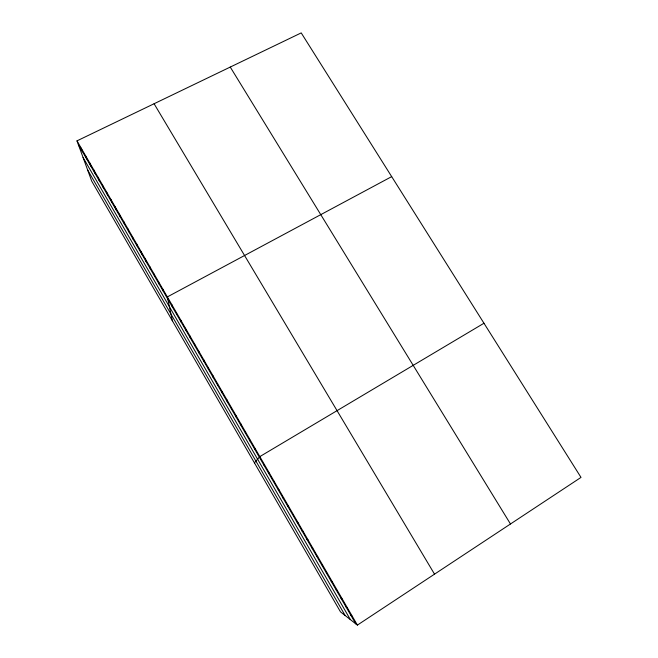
<?xml version="1.0" encoding="UTF-8"?>
<svg xmlns="http://www.w3.org/2000/svg" width="658" height="658" viewBox="0 0 658 658"><rect width="100%" height="100%" fill="white"/><g stroke="black" fill="none" stroke-linecap="round" stroke-linejoin="round"><path stroke-width="0.99" d="M212.97 377.116L212.978 375.702M217.551 385.029L217.609 383.696M222.149 392.966L222.248 391.707M226.747 400.919L226.903 399.743M231.369 408.889L231.567 407.804M236 416.892L236.247 415.881M240.639 424.904L240.935 423.982M245.294 432.948L245.64 432.109M249.958 441L250.353 440.251M254.638 449.085L255.082 448.419M254.44 462.878L259.828 456.603L483.967 323.243M264.031 465.313L264.582 464.811M268.744 473.456L269.344 473.044M357.393 625.1L581.006 477.404L301.216 32.9L76.994 140.861L91.717 181.147L340.499 611.874L357.393 625.1L76.994 140.861M391.683 176.624L167.354 296.906L172.38 320.8M273.473 481.623L274.131 481.302M278.211 489.815L278.918 489.577M282.965 498.024L283.721 497.876M287.735 506.257L288.541 506.199M292.514 514.507L293.378 514.54M297.301 522.789L298.222 522.904M302.112 531.088L303.075 531.294M306.924 539.404L307.952 539.708M311.76 547.752L312.83 548.139M316.597 556.117L317.732 556.602M321.458 564.506L322.642 565.082M326.327 572.921L327.569 573.587M331.213 581.351L332.504 582.108M336.106 589.807L337.455 590.662M341.017 598.286L342.423 599.232M345.935 606.791L347.399 607.836M350.87 615.32L352.392 616.456M230.259 67.067L510.485 523.99M154.087 103.742L434.527 574.154M78.351 144.587L355.822 623.866M83.081 157.517L350.377 619.606M87.613 169.912L345.179 615.543M81.189 148.108L82.505 151.759M85.392 155.37L86.675 158.956M89.611 162.649L90.845 166.17M93.839 169.953L95.032 173.399M98.075 177.273L99.226 180.646M102.319 184.61L103.438 187.917M106.58 191.963L107.657 195.196M110.848 199.333L111.885 202.499M115.134 206.727L116.121 209.82M119.419 214.138L120.373 217.165M123.729 221.565L124.625 224.518M128.039 229.017L128.902 231.896M132.365 236.485L133.179 239.29M136.7 243.97L137.473 246.701M141.042 251.471L141.774 254.136M145.402 258.997L146.084 261.588M149.769 266.539L150.411 269.056M154.145 274.106L154.745 276.541M158.537 281.682L159.088 284.05M162.937 289.29L163.447 291.576M171.861 304.695L172.281 306.825M176.385 312.501L176.755 314.557M180.917 320.331L181.238 322.305M185.457 328.178L185.737 330.077M190.014 336.041L190.244 337.867M194.587 343.937L194.768 345.672M199.16 351.841L199.3 353.502M203.758 359.778L203.848 361.357M208.364 367.723L208.405 369.228"/></g></svg>
